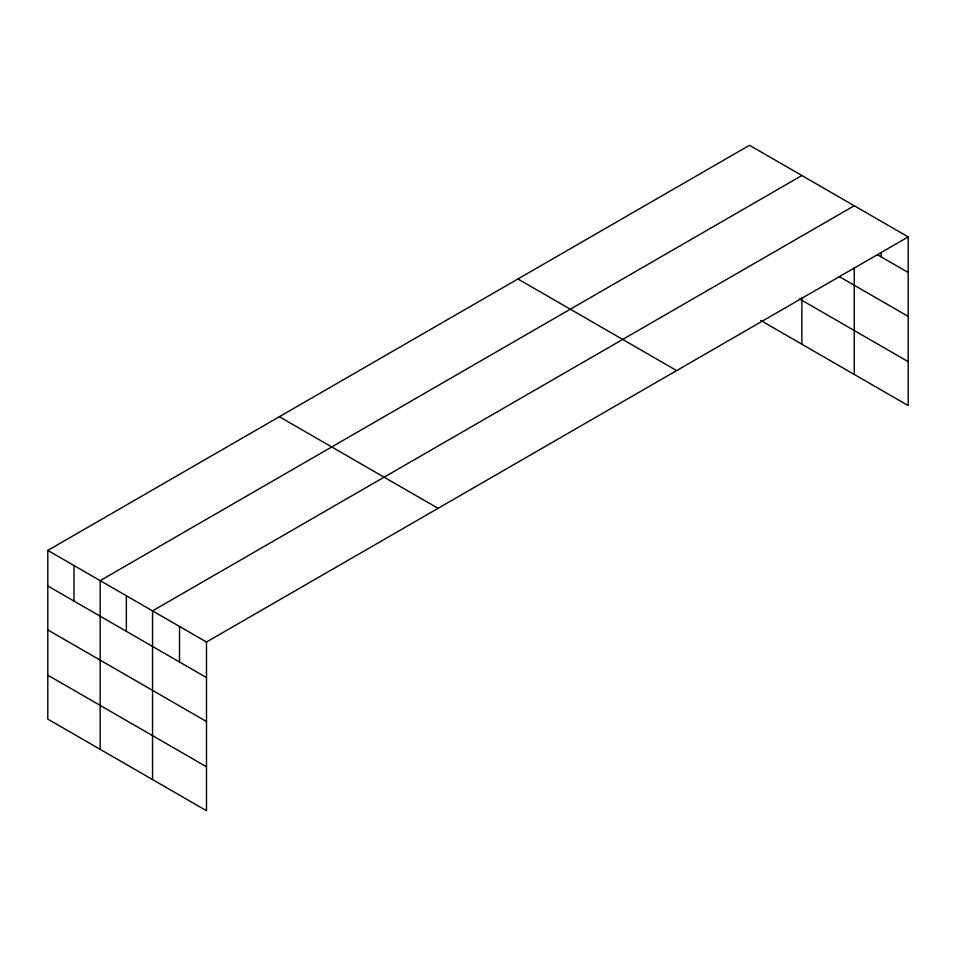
<?xml version="1.0" encoding="UTF-8"?>
<svg xmlns="http://www.w3.org/2000/svg" width="956" height="956" viewBox="0 0 956 956"><rect width="100%" height="100%" fill="white"/><g stroke="black" fill="none" stroke-linecap="round" stroke-linejoin="round"><path stroke-width="1.43" d="M908.2 236.909L749.504 145.276L47.8 550.405L47.8 719.091L206.496 810.724L206.496 642.026L908.2 236.909L908.2 405.595L760.725 320.451M801.869 175.522L100.165 580.639L100.165 749.337M854.246 205.755L152.542 610.872L152.542 779.57M877.369 254.666L908.2 272.472M839.284 276.607L908.2 316.4M799.383 298.834L908.2 361.667M517.937 278.973L676.633 370.593M279.367 416.72L438.063 508.341M47.8 550.405L206.496 642.026M47.8 585.968L206.496 677.601M47.8 629.908L206.496 721.529M47.8 675.163L206.496 766.784M881.217 252.444L881.217 256.901M854.246 267.68L854.246 374.441M801.869 297.352L801.869 344.208M179.513 626.455L179.513 662.018M126.359 595.755L126.359 631.33M73.982 565.522L73.982 601.085"/></g></svg>
